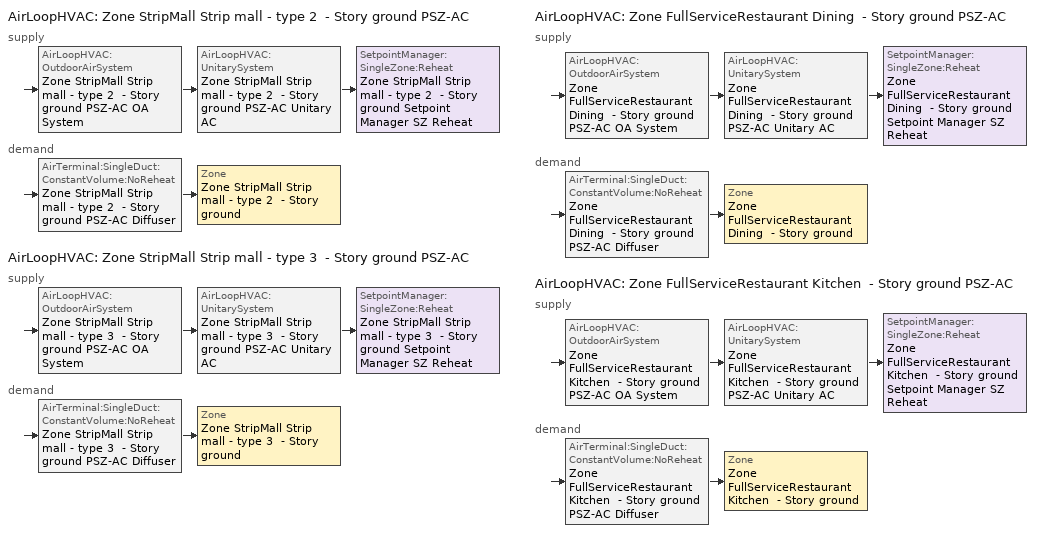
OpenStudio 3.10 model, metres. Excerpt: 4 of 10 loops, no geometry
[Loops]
AirLoopHVAC 'Zone StripMall Strip mall - type 2  - Story ground PSZ-AC'
 supply: AirLoopHVAC:OutdoorAirSystem 'Zone StripMall Strip mall - type 2  - Story ground PSZ-AC OA System' > AirLoopHVAC:UnitarySystem 'Zone StripMall Strip mall - type 2  - Story ground PSZ-AC Unitary AC' > SetpointManager:SingleZone:Reheat 'Zone StripMall Strip mall - type 2  - Story ground Setpoint Manager SZ Reheat'
 demand: AirTerminal:SingleDuct:ConstantVolume:NoReheat 'Zone StripMall Strip mall - type 2  - Story ground PSZ-AC Diffuser' > Zone 'Zone StripMall Strip mall - type 2  - Story ground'
AirLoopHVAC 'Zone StripMall Strip mall - type 3  - Story ground PSZ-AC'
 supply: AirLoopHVAC:OutdoorAirSystem 'Zone StripMall Strip mall - type 3  - Story ground PSZ-AC OA System' > AirLoopHVAC:UnitarySystem 'Zone StripMall Strip mall - type 3  - Story ground PSZ-AC Unitary AC' > SetpointManager:SingleZone:Reheat 'Zone StripMall Strip mall - type 3  - Story ground Setpoint Manager SZ Reheat'
 demand: AirTerminal:SingleDuct:ConstantVolume:NoReheat 'Zone StripMall Strip mall - type 3  - Story ground PSZ-AC Diffuser' > Zone 'Zone StripMall Strip mall - type 3  - Story ground'
AirLoopHVAC 'Zone FullServiceRestaurant Dining  - Story ground PSZ-AC'
 supply: AirLoopHVAC:OutdoorAirSystem 'Zone FullServiceRestaurant Dining  - Story ground PSZ-AC OA System' > AirLoopHVAC:UnitarySystem 'Zone FullServiceRestaurant Dining  - Story ground PSZ-AC Unitary AC' > SetpointManager:SingleZone:Reheat 'Zone FullServiceRestaurant Dining  - Story ground Setpoint Manager SZ Reheat'
 demand: AirTerminal:SingleDuct:ConstantVolume:NoReheat 'Zone FullServiceRestaurant Dining  - Story ground PSZ-AC Diffuser' > Zone 'Zone FullServiceRestaurant Dining  - Story ground'
AirLoopHVAC 'Zone FullServiceRestaurant Kitchen  - Story ground PSZ-AC'
 supply: AirLoopHVAC:OutdoorAirSystem 'Zone FullServiceRestaurant Kitchen  - Story ground PSZ-AC OA System' > AirLoopHVAC:UnitarySystem 'Zone FullServiceRestaurant Kitchen  - Story ground PSZ-AC Unitary AC' > SetpointManager:SingleZone:Reheat 'Zone FullServiceRestaurant Kitchen  - Story ground Setpoint Manager SZ Reheat'
 demand: AirTerminal:SingleDuct:ConstantVolume:NoReheat 'Zone FullServiceRestaurant Kitchen  - Story ground PSZ-AC Diffuser' > Zone 'Zone FullServiceRestaurant Kitchen  - Story ground'
[Sizing:Zone] Zone Cooling Design Supply Air Temperature Input Method=SupplyAirTemperature; Zone Cooling Design Supply Air Temperature {C}=12.7778; Zone Cooling Design Supply Air Temperature Difference {deltaC}=11.11; Zone Heating Design Supply Air Temperature Input Method=SupplyAirTemperature; Zone Heating Design Supply Air Temperature {C}=50; Zone Heating Design Supply Air Temperature Difference {deltaC}=11.11; Zone Cooling Design Supply Air Humidity Ratio {kg-H2O/kg-air}=0.0085; Zone Heating Design Supply Air Humidity Ratio {kg-H2O/kg-air}=0.008; Cooling Design Air Flow Method=DesignDay; Heating Design Air Flow Method=DesignDay; Heating Maximum Air Flow Fraction=1; Account for Dedicated Outdoor Air System=No; Dedicated Outdoor Air System Control Strategy=NeutralSupplyAir; Dedicated Outdoor Air Low Setpoint Temperature for Design {C}=autosize; Dedicated Outdoor Air High Setpoint Temperature for Design {C}=autosize; Zone Load Sizing Method=Sensible Load Only No Latent Load; Zone Latent Cooling Design Supply Air Humidity Ratio Input Method=HumidityRatioDifference; Zone Cooling Design Supply Air Humidity Ratio Difference {kgWater/kgDryAir}=0.005; Zone Latent Heating Design Supply Air Humidity Ratio Input Method=HumidityRatioDifference; Zone Humidification Design Supply Air Humidity Ratio Difference {kgWater/kgDryAir}=0.005; Sizing Option=Coincident
Zone StripMall Strip mall - type 3  - Story ground; Zone FullServiceRestaurant Kitchen  - Story ground; Zone FullServiceRestaurant Dining  - Story ground; Zone StripMall Strip mall - type 2  - Story ground
[Zone equipment]
Zone StripMall Strip mall - type 3  - Story ground: Zone StripMall Strip mall - type 3  - Story ground PSZ-AC Diffuser
Zone FullServiceRestaurant Kitchen  - Story ground: Zone FullServiceRestaurant Kitchen  - Story ground Exhaust Fan, Zone FullServiceRestaurant Kitchen  - Story ground PSZ-AC Diffuser
Zone FullServiceRestaurant Dining  - Story ground: Zone FullServiceRestaurant Kitchen  - Story ground Transfer Air Source, Zone FullServiceRestaurant Dining  - Story ground PSZ-AC Diffuser
Zone StripMall Strip mall - type 2  - Story ground: Zone StripMall Strip mall - type 2  - Story ground PSZ-AC Diffuser
[Fan:ZoneExhaust] Availability Schedule=Always On Discrete; Fan Total Efficiency=0.389162; Pressure Rise {Pa}=124.544; System Availability Manager Coupling Mode=Decoupled
Name | Maximum Flow Rate {m3/s} | Flow Fraction Schedule | Balanced Exhaust Fraction Schedule
Zone FullServiceRestaurant Kitchen  - Story ground Exhaust Fan | 0.0180246 | Always On Discrete | Zone FullServiceRestaurant Kitchen  - Story ground Balanced Exhaust Fraction Schedule
Zone FullServiceRestaurant Kitchen  - Story ground Transfer Air Source | 0.00901231
[Refrigeration:WalkIn] Availability Schedule=Always On Discrete; Rated Total Heating Power {W}=0; Rated Circulation Fan Power {W}=0; Rated Total Lighting Power {W}=80.3; Lighting Schedule=Always On Discrete; Temperature Termination Defrost Fraction to Ice=0.7; Insulated Floor Surface Area {m2}=7.4; Insulated Floor U-Value {W/m2-K}=0.203
Name | Rated Coil Cooling Capacity {W} | Operating Temperature {C} | Rated Cooling Source Temperature {C} | Rated Cooling Coil Fan Power {W} | Defrost Type | Defrost Control Type | Defrost Schedule | Defrost Drip-Down Schedule | Defrost Power {W} | WalkIn Zone Boundary 1
Walk-in Cooler | 2729.3 | 1.7 | -3.9 | 158.3 | Offcycle | TimeSchedule | Walk-in Cooler Defrost | Walk-in Cooler Defrost 1 | 0 | Refrigeration Walk In Zone Boundary 1
Walk-in Freezer | 2783.9 | -26.1 | -31.7 | 222.72 | Electric | TemperatureTermination | Walk-in Freezer Defrost | Walk-in Freezer Defrost 1 | 2199.3 | Refrigeration Walk In Zone Boundary 2
[Refrigeration:WalkIn:ZoneBoundary] Zone=Zone FullServiceRestaurant Kitchen  - Story ground; Total Insulated Surface Area Facing Zone {m2}=43.1; Area of Glass Reach In Doors Facing Zone {m2}=0; Height of Glass Reach In Doors Facing Zone {m}=2.1; Area of Stocking Doors Facing Zone {m2}=3.3; Height of Stocking Doors Facing Zone {m}=2.1; Stocking Door Opening Schedule Name Facing Zone=Always Off Discrete; Stocking Door Opening Protection Type Facing Zone=StripCurtain
Name | Insulated Surface U-Value Facing Zone {W/m2-K} | Glass Reach In Door U Value Facing Zone {W/m2-K} | Stocking Door U Value Facing Zone {W/m2-K}
Refrigeration Walk In Zone Boundary 1 | 2.27 | 2.27 | 0.203
Refrigeration Walk In Zone Boundary 2 | 0.177 |  | 0.177
[AirLoopHVAC] Design Return Air Flow Fraction of Supply Air Flow=1
Name | Availability Schedule | Design Supply Air Flow Rate {m3/s}
Zone StripMall Strip mall - type 2  - Story ground PSZ-AC | Zone StripMall Strip mall - type 2  - Story ground PSZ-AC Occ Sch | 0.242893
Zone StripMall Strip mall - type 3  - Story ground PSZ-AC | Zone StripMall Strip mall - type 3  - Story ground PSZ-AC Occ Sch | 0.402595
Zone FullServiceRestaurant Dining  - Story ground PSZ-AC | Zone FullServiceRestaurant Dining  - Story ground PSZ-AC Occ Sch | 0.115759
Zone FullServiceRestaurant Kitchen  - Story ground PSZ-AC | Zone FullServiceRestaurant Kitchen  - Story ground PSZ-AC Occ Sch | 0.0894066
[Sizing:System] Type of Load to Size On=Sensible; Central Heating Maximum System Air Flow Ratio=1; Preheat Design Temperature {C}=7.22222; Preheat Design Humidity Ratio {kg-H2O/kg-Air}=0.008; Precool Design Temperature {C}=12.7778; Precool Design Humidity Ratio {kg-H2O/kg-Air}=0.008; Central Cooling Design Supply Air Temperature {C}=12.7778; Central Heating Design Supply Air Temperature {C}=50; Sizing Option=Coincident; 100% Outdoor Air in Cooling=No; 100% Outdoor Air in Heating=No; Central Cooling Design Supply Air Humidity Ratio {kg-H2O/kg-Air}=0.0085; Central Heating Design Supply Air Humidity Ratio {kg-H2O/kg-Air}=0.008; Cooling Design Air Flow Method=DesignDay; Heating Design Air Flow Method=DesignDay; System Outdoor Air Method=ZoneSum; Zone Maximum Outdoor Air Fraction=1; Cooling Supply Air Flow Rate Per Floor Area {m3/s-m2}=0.00996765; Cooling Fraction of Autosized Cooling Supply Air Flow Rate=1; Cooling Supply Air Flow Rate Per Unit Cooling Capacity {m3/s-W}=3.94755e-05; Heating Supply Air Flow Rate Per Floor Area {m3/s-m2}=0.00996765; Heating Fraction of Autosized Heating Supply Air Flow Rate=1; Heating Fraction of Autosized Cooling Supply Air Flow Rate=1; Heating Supply Air Flow Rate Per Unit Heating Capacity {m3/s-W}=3.15882e-05; Cooling Design Capacity Method=CoolingDesignCapacity; Cooling Design Capacity Per Floor Area {W/m2}=234.7; Fraction of Autosized Cooling Design Capacity=1; Heating Design Capacity Method=HeatingDesignCapacity; Heating Design Capacity Per Floor Area {W/m2}=157; Fraction of Autosized Heating Design Capacity=1; Central Cooling Capacity Control Method=OnOff; Occupant Diversity=1
Name | Design Outdoor Air Flow Rate {m3/s} | Cooling Design Capacity {W} | Heating Design Capacity {W}
Zone StripMall Strip mall - type 2  - Story ground PSZ-AC | 0.242893 | 3519.88 | 7136.83
Zone StripMall Strip mall - type 3  - Story ground PSZ-AC | 0.402595 | 6235.7 | 12638.23
Zone FullServiceRestaurant Dining  - Story ground PSZ-AC | 0.115759 | 2452.96 | 7256.41
Zone FullServiceRestaurant Kitchen  - Story ground PSZ-AC | 0.0894066 | 286.47 | 3720.47
[SetpointManager:SingleZone:Reheat] Minimum Supply Air Temperature {C}=12.7778; Maximum Supply Air Temperature {C}=50
Name | Control Zone | Setpoint Node or NodeList
Zone StripMall Strip mall - type 2  - Story ground Setpoint Manager SZ Reheat | Zone StripMall Strip mall - type 2  - Story ground | Zone StripMall Strip mall - type 2  - Story ground PSZ-AC Supply Outlet Node
Zone StripMall Strip mall - type 3  - Story ground Setpoint Manager SZ Reheat | Zone StripMall Strip mall - type 3  - Story ground | Zone StripMall Strip mall - type 3  - Story ground PSZ-AC Supply Outlet Node
Zone FullServiceRestaurant Dining  - Story ground Setpoint Manager SZ Reheat | Zone FullServiceRestaurant Dining  - Story ground | Zone FullServiceRestaurant Dining  - Story ground PSZ-AC Supply Outlet Node
Zone FullServiceRestaurant Kitchen  - Story ground Setpoint Manager SZ Reheat | Zone FullServiceRestaurant Kitchen  - Story ground | Zone FullServiceRestaurant Kitchen  - Story ground PSZ-AC Supply Outlet Node
[Coil:Heating:Gas] Availability Schedule=Always On Discrete; Gas Burner Efficiency=0.8; On Cycle Parasitic Electric Load {W}=0; Off Cycle Parasitic Gas Load {W}=0
Name | Nominal Capacity {W}
Zone StripMall Strip mall - type 2  - Story ground PSZ-AC Gas Htg Coil 47kBtu/hr 0.8 Thermal Eff | 11436.8
Zone StripMall Strip mall - type 3  - Story ground PSZ-AC Gas Htg Coil 79kBtu/hr 0.8 Thermal Eff | 19897.1
Zone FullServiceRestaurant Dining  - Story ground PSZ-AC Gas Htg Coil 32kBtu/hr 0.8 Thermal Eff | 8107.17
Zone FullServiceRestaurant Kitchen  - Story ground PSZ-AC Gas Htg Coil 12kBtu/hr 0.8 Thermal Eff | 3720.47
[Coil:Heating:Electric] Availability Schedule=Always Off Discrete; Efficiency=1; Nominal Capacity {W}=0
Zone StripMall Strip mall - type 2  - Story ground PSZ-AC No Heat; Zone StripMall Strip mall - type 3  - Story ground PSZ-AC No Heat; Zone FullServiceRestaurant Dining  - Story ground PSZ-AC No Heat; Zone FullServiceRestaurant Kitchen  - Story ground PSZ-AC No Heat
[Coil:Cooling:DX:SingleSpeed] Availability Schedule=Always On Discrete; Rated Sensible Heat Ratio=0.701083; Rated COP {W/W}=2.967036; Rated Evaporator Fan Power Per Volume Flow Rate 2017 {W/(m3/s)}=773.3; Rated Evaporator Fan Power Per Volume Flow Rate 2023 {W/(m3/s)}=934.4; Total Cooling Capacity Function of Temperature Curve=DOE Ref DX Clg Coil Cool-Cap-fT; Total Cooling Capacity Function of Flow Fraction Curve=DOE Ref DX Clg Coil Cool-CAP-fFlow; Energy Input Ratio Function of Temperature Curve=DOE Ref DX Clg Coil Cool-EIR-fT; Energy Input Ratio Function of Flow Fraction Curve=DOE Ref DX Clg Coil Cool-EIR-fFlow; Part Load Fraction Correlation Curve=DOE Ref DX Clg Coil Cool-PLF-fPLR; Minimum Outdoor Dry-Bulb Temperature for Compressor Operation {C}=-25; Nominal Time for Condensate Removal to Begin {s}=0; Ratio of Initial Moisture Evaporation Rate and Steady State Latent Capacity=0; Maximum Cycling Rate {cycles/hr}=0; Latent Capacity Time Constant {s}=0; Condenser Type=AirCooled; Evaporative Condenser Effectiveness=0.9; Evaporative Condenser Air Flow Rate {m3/s}=autosize; Evaporative Condenser Pump Rated Power Consumption {W}=autosize; Crankcase Heater Capacity {W}=0; Maximum Outdoor Dry-Bulb Temperature for Crankcase Heater Operation {C}=10; Basin Heater Capacity {W/K}=0; Basin Heater Setpoint Temperature {C}=2
Name | Rated Total Cooling Capacity {W} | Rated Air Flow Rate {m3/s}
Zone StripMall Strip mall - type 2  - Story ground PSZ-AC 1spd DX AC Clg Coil 24kBtu/hr 9.7SEER | 6031.62 | 0.242893
Zone StripMall Strip mall - type 3  - Story ground PSZ-AC 1spd DX AC Clg Coil 41kBtu/hr 9.7SEER | 9997.38 | 0.402595
Zone FullServiceRestaurant Dining  - Story ground PSZ-AC 1spd DX AC Clg Coil 13kBtu/hr 9.7SEER | 2874.57 | 0.115759
Zone FullServiceRestaurant Kitchen  - Story ground PSZ-AC 1spd DX AC Clg Coil 7kBtu/hr 9.7SEER | 2220.18 | 0.0894066
[Fan:OnOff] Availability Schedule=Always On Discrete; Fan Total Efficiency=0.1885; Pressure Rise {Pa}=622.722; Motor Efficiency=0.29; Motor In Airstream Fraction=1
Name | Maximum Flow Rate {m3/s} | Fan Power Ratio Function of Speed Ratio Curve | Fan Efficiency Ratio Function of Speed Ratio Curve
Zone StripMall Strip mall - type 2  - Story ground PSZ-AC Fan | 0.242893 | Fan On Off Power Curve 1 | Fan On Off Efficiency Curve 1
Zone StripMall Strip mall - type 3  - Story ground PSZ-AC Fan | 0.402595 | Fan On Off Power Curve 2 | Fan On Off Efficiency Curve 2
Zone FullServiceRestaurant Dining  - Story ground PSZ-AC Fan | 0.115759 | Fan On Off Power Curve 3 | Fan On Off Efficiency Curve 3
Zone FullServiceRestaurant Kitchen  - Story ground PSZ-AC Fan | 0.0894066 | Fan On Off Power Curve 4 | Fan On Off Efficiency Curve 4
[AirLoopHVAC:UnitarySystem] Control Type=Load; Dehumidification Control Type=None; Availability Schedule=Always On Discrete; Fan Placement=DrawThrough; DX Heating Coil Sizing Ratio=1; Use DOAS DX Cooling Coil=No; DOAS DX Cooling Coil Leaving Minimum Air Temperature {C}=2; Latent Load Control=SensibleOnlyLoadControl; Supply Air Flow Rate Method During Cooling Operation=SupplyAirFlowRate; Supply Air Flow Rate Method During Heating Operation=SupplyAirFlowRate; Supply Air Flow Rate Method When No Cooling or Heating is Required=None; No Load Supply Air Flow Rate Control Set To Low Speed=Yes; Maximum Supply Air Temperature {C}=50; Maximum Outdoor Dry-Bulb Temperature for Supplemental Heater Operation {C}=21; Ancilliary On-Cycle Electric Power {W}=0; Ancilliary Off-Cycle Electric Power {W}=0
Name | Controlling Zone or Thermostat Location | Supply Fan | Supply Air Fan Operating Mode Schedule | Heating Coil | Cooling Coil | Supplemental Heating Coil | Supply Air Flow Rate During Cooling Operation {m3/s} | Supply Air Flow Rate During Heating Operation {m3/s}
Zone StripMall Strip mall - type 2  - Story ground PSZ-AC Unitary AC | Zone StripMall Strip mall - type 2  - Story ground | Zone StripMall Strip mall - type 2  - Story ground PSZ-AC Fan | Zone StripMall Strip mall - type 2  - Story ground PSZ-AC_night_fancycle_schedule | Zone StripMall Strip mall - type 2  - Story ground PSZ-AC Gas Htg Coil 47kBtu/hr 0.8 Thermal Eff | Zone StripMall Strip mall - type 2  - Story ground PSZ-AC 1spd DX AC Clg Coil 24kBtu/hr 9.7SEER | Zone StripMall Strip mall - type 2  - Story ground PSZ-AC No Heat | 0.242893 | 0.242893
Zone StripMall Strip mall - type 3  - Story ground PSZ-AC Unitary AC | Zone StripMall Strip mall - type 3  - Story ground | Zone StripMall Strip mall - type 3  - Story ground PSZ-AC Fan | Zone StripMall Strip mall - type 3  - Story ground PSZ-AC_night_fancycle_schedule | Zone StripMall Strip mall - type 3  - Story ground PSZ-AC Gas Htg Coil 79kBtu/hr 0.8 Thermal Eff | Zone StripMall Strip mall - type 3  - Story ground PSZ-AC 1spd DX AC Clg Coil 41kBtu/hr 9.7SEER | Zone StripMall Strip mall - type 3  - Story ground PSZ-AC No Heat | 0.402595 | 0.402595
Zone FullServiceRestaurant Dining  - Story ground PSZ-AC Unitary AC | Zone FullServiceRestaurant Dining  - Story ground | Zone FullServiceRestaurant Dining  - Story ground PSZ-AC Fan | Zone FullServiceRestaurant Dining  - Story ground PSZ-AC_night_fancycle_schedule | Zone FullServiceRestaurant Dining  - Story ground PSZ-AC Gas Htg Coil 32kBtu/hr 0.8 Thermal Eff | Zone FullServiceRestaurant Dining  - Story ground PSZ-AC 1spd DX AC Clg Coil 13kBtu/hr 9.7SEER | Zone FullServiceRestaurant Dining  - Story ground PSZ-AC No Heat | 0.115759 | 0.115759
Zone FullServiceRestaurant Kitchen  - Story ground PSZ-AC Unitary AC | Zone FullServiceRestaurant Kitchen  - Story ground | Zone FullServiceRestaurant Kitchen  - Story ground PSZ-AC Fan | Zone FullServiceRestaurant Kitchen  - Story ground PSZ-AC_night_fancycle_schedule | Zone FullServiceRestaurant Kitchen  - Story ground PSZ-AC Gas Htg Coil 12kBtu/hr 0.8 Thermal Eff | Zone FullServiceRestaurant Kitchen  - Story ground PSZ-AC 1spd DX AC Clg Coil 7kBtu/hr 9.7SEER | Zone FullServiceRestaurant Kitchen  - Story ground PSZ-AC No Heat | 0.0894066 | 0.0894066
[Controller:OutdoorAir] Economizer Control Type=NoEconomizer; Economizer Control Action Type=ModulateFlow; Economizer Maximum Limit Dry-Bulb Temperature {C}=28; Economizer Maximum Limit Enthalpy {J/kg}=64000; Lockout Type=LockoutWithCompressor; Minimum Limit Type=FixedMinimum; High Humidity Control=No; High Humidity Outdoor Air Flow Ratio=1; Control High Indoor Humidity Based on Outdoor Humidity Ratio=Yes; Heat Recovery Bypass Control Type=BypassWhenWithinEconomizerLimits; Economizer Operation Staging=InterlockedWithMechanicalCooling
Name | Minimum Outdoor Air Flow Rate {m3/s} | Maximum Outdoor Air Flow Rate {m3/s} | Minimum Outdoor Air Schedule | Controller Mechanical Ventilation
Zone StripMall Strip mall - type 2  - Story ground PSZ-AC OA System Controller | 0.0637129 | 0.242893 | Zone StripMall Strip mall - type 2  - Story ground PSZ-AC_night_ventcycle_schedule | Controller Mechanical Ventilation 2
Zone StripMall Strip mall - type 3  - Story ground PSZ-AC OA System Controller | 0.127426 | 0.402595 | Zone StripMall Strip mall - type 3  - Story ground PSZ-AC_night_ventcycle_schedule | Controller Mechanical Ventilation 3
Zone FullServiceRestaurant Dining  - Story ground PSZ-AC OA System Controller | 0.0919776 | 0.115759 | Zone FullServiceRestaurant Dining  - Story ground PSZ-AC_night_ventcycle_schedule | Controller Mechanical Ventilation 4
Zone FullServiceRestaurant Kitchen  - Story ground PSZ-AC OA System Controller | 0.0121022 | 0.0894066 | Zone FullServiceRestaurant Kitchen  - Story ground PSZ-AC_night_ventcycle_schedule | Controller Mechanical Ventilation 5
[Controller:MechanicalVentilation] Availability Schedule=Always On Discrete
Controller Mechanical Ventilation 2; Controller Mechanical Ventilation 3; Controller Mechanical Ventilation 4; Controller Mechanical Ventilation 5
[AirLoopHVAC:OutdoorAirSystem]
Name | Controller
Zone StripMall Strip mall - type 2  - Story ground PSZ-AC OA System | Zone StripMall Strip mall - type 2  - Story ground PSZ-AC OA System Controller
Zone StripMall Strip mall - type 3  - Story ground PSZ-AC OA System | Zone StripMall Strip mall - type 3  - Story ground PSZ-AC OA System Controller
Zone FullServiceRestaurant Dining  - Story ground PSZ-AC OA System | Zone FullServiceRestaurant Dining  - Story ground PSZ-AC OA System Controller
Zone FullServiceRestaurant Kitchen  - Story ground PSZ-AC OA System | Zone FullServiceRestaurant Kitchen  - Story ground PSZ-AC OA System Controller
[AirTerminal:SingleDuct:ConstantVolume:NoReheat] Availability Schedule=Always On Discrete
Name | Maximum Air Flow Rate {m3/s}
Zone StripMall Strip mall - type 2  - Story ground PSZ-AC Diffuser | 0.242893
Zone StripMall Strip mall - type 3  - Story ground PSZ-AC Diffuser | 0.402595
Zone FullServiceRestaurant Dining  - Story ground PSZ-AC Diffuser | 0.115759
Zone FullServiceRestaurant Kitchen  - Story ground PSZ-AC Diffuser | 0.0894066
[Schedule:Ruleset]
Name | Default Day Schedule | Summer Design Day Schedule | Winter Design Day Schedule
Zone FullServiceRestaurant Kitchen  - Story ground Balanced Exhaust Fraction Schedule | Zone FullServiceRestaurant Kitchen  - Story ground Balanced Exhaust Fraction Schedule Default
Walk-in Cooler Defrost | Walk-in Cooler Defrost Default
Walk-in Cooler Defrost 1 | Walk-in Cooler Defrost Default 1
Walk-in Freezer Defrost | Walk-in Freezer Defrost Default
Walk-in Freezer Defrost 1 | Walk-in Freezer Defrost Default 1
Zone FullServiceRestaurant Dining  - Story ground PSZ-AC Occ Sch | Zone FullServiceRestaurant Dining  - Story ground PSZ-AC Occ Sch Default | Zone FullServiceRestaurant Dining  - Story ground PSZ-AC Occ Sch Summer Design Day | Zone FullServiceRestaurant Dining  - Story ground PSZ-AC Occ Sch Winter Design Day
Zone FullServiceRestaurant Kitchen  - Story ground PSZ-AC Occ Sch | Zone FullServiceRestaurant Kitchen  - Story ground PSZ-AC Occ Sch Default | Zone FullServiceRestaurant Kitchen  - Story ground PSZ-AC Occ Sch Summer Design Day | Zone FullServiceRestaurant Kitchen  - Story ground PSZ-AC Occ Sch Winter Design Day
Zone StripMall Strip mall - type 2  - Story ground PSZ-AC Occ Sch | Zone StripMall Strip mall - type 2  - Story ground PSZ-AC Occ Sch Default | Zone StripMall Strip mall - type 2  - Story ground PSZ-AC Occ Sch Summer Design Day | Zone StripMall Strip mall - type 2  - Story ground PSZ-AC Occ Sch Winter Design Day
Zone StripMall Strip mall - type 3  - Story ground PSZ-AC Occ Sch | Zone StripMall Strip mall - type 3  - Story ground PSZ-AC Occ Sch Default | Zone StripMall Strip mall - type 3  - Story ground PSZ-AC Occ Sch Summer Design Day | Zone StripMall Strip mall - type 3  - Story ground PSZ-AC Occ Sch Winter Design Day
Zone FullServiceRestaurant Dining  - Story ground PSZ-AC_night_fancycle_schedule | Zone FullServiceRestaurant Dining  - Story ground PSZ-AC Occ Sch Default 1 | Zone FullServiceRestaurant Dining  - Story ground PSZ-AC Occ Sch Summer Design Day 1 | Zone FullServiceRestaurant Dining  - Story ground PSZ-AC Occ Sch Winter Design Day 1
Zone FullServiceRestaurant Kitchen  - Story ground PSZ-AC_night_fancycle_schedule | Zone FullServiceRestaurant Kitchen  - Story ground PSZ-AC Occ Sch Default 1 | Zone FullServiceRestaurant Kitchen  - Story ground PSZ-AC Occ Sch Summer Design Day 1 | Zone FullServiceRestaurant Kitchen  - Story ground PSZ-AC Occ Sch Winter Design Day 1
Zone StripMall Strip mall - type 2  - Story ground PSZ-AC_night_fancycle_schedule | Zone StripMall Strip mall - type 2  - Story ground PSZ-AC Occ Sch Default 1 | Zone StripMall Strip mall - type 2  - Story ground PSZ-AC Occ Sch Summer Design Day 1 | Zone StripMall Strip mall - type 2  - Story ground PSZ-AC Occ Sch Winter Design Day 1
Zone StripMall Strip mall - type 3  - Story ground PSZ-AC_night_fancycle_schedule | Zone StripMall Strip mall - type 3  - Story ground PSZ-AC Occ Sch Default 2 | Zone StripMall Strip mall - type 3  - Story ground PSZ-AC Occ Sch Summer Design Day 2 | Zone StripMall Strip mall - type 3  - Story ground PSZ-AC Occ Sch Winter Design Day 2
[Schedule:Day]
Zone FullServiceRestaurant Kitchen  - Story ground Balanced Exhaust Fraction Schedule Default; Zone FullServiceRestaurant Kitchen  - Story ground Balanced Exhaust Fraction Schedule Default 1; Zone FullServiceRestaurant Kitchen  - Story ground Balanced Exhaust Fraction Schedule Default 2: 24, 0, 0.5
Walk-in Cooler Defrost Default; Walk-in Cooler Defrost Default 1; Walk-in Freezer Defrost Default; Walk-in Freezer Defrost Default 1: 0, 59, 1, 10, 0, 0, 10, 59, 1, 24, 0, 0
Zone FullServiceRestaurant Dining  - Story ground PSZ-AC Occ Sch Default; Zone FullServiceRestaurant Kitchen  - Story ground PSZ-AC Occ Sch Default; Zone FullServiceRestaurant Dining  - Story ground PSZ-AC Occ Sch Default 1; Zone FullServiceRestaurant Kitchen  - Story ground PSZ-AC Occ Sch Default 1: 7, 0, 0, 19, 0, 1, 24, 0, 0
Zone FullServiceRestaurant Dining  - Story ground PSZ-AC Occ Sch Winter Design Day; Zone FullServiceRestaurant Dining  - Story ground PSZ-AC Occ Sch Summer Design Day; Zone FullServiceRestaurant Kitchen  - Story ground PSZ-AC Occ Sch Winter Design Day; Zone FullServiceRestaurant Kitchen  - Story ground PSZ-AC Occ Sch Summer Design Day; Zone StripMall Strip mall - type 2  - Story ground PSZ-AC Occ Sch Winter Design Day; Zone StripMall Strip mall - type 2  - Story ground PSZ-AC Occ Sch Summer Design Day; Zone StripMall Strip mall - type 3  - Story ground PSZ-AC Occ Sch Winter Design Day; Zone StripMall Strip mall - type 3  - Story ground PSZ-AC Occ Sch Summer Design Day; Zone FullServiceRestaurant Dining  - Story ground PSZ-AC Occ Sch Summer Design Day 1; Zone FullServiceRestaurant Dining  - Story ground PSZ-AC Occ Sch Winter Design Day 1; Zone FullServiceRestaurant Kitchen  - Story ground PSZ-AC Occ Sch Summer Design Day 1; Zone FullServiceRestaurant Kitchen  - Story ground PSZ-AC Occ Sch Winter Design Day 1; Zone StripMall Strip mall - type 2  - Story ground PSZ-AC Occ Sch Summer Design Day 1; Zone StripMall Strip mall - type 2  - Story ground PSZ-AC Occ Sch Winter Design Day 1; Zone StripMall Strip mall - type 3  - Story ground PSZ-AC Occ Sch Summer Design Day 2; Zone StripMall Strip mall - type 3  - Story ground PSZ-AC Occ Sch Winter Design Day 2: 24, 0, 1
Schedule Day 52; Schedule Day 54; Schedule Day 65; Schedule Day 67: 8, 0, 0, 24, 0, 1
Schedule Day 53; Schedule Day 55; Schedule Day 64; Schedule Day 66: 1, 0, 1, 8, 0, 0, 24, 0, 1
Zone StripMall Strip mall - type 2  - Story ground PSZ-AC Occ Sch Default; Zone StripMall Strip mall - type 3  - Story ground PSZ-AC Occ Sch Default; Zone StripMall Strip mall - type 2  - Story ground PSZ-AC Occ Sch Default 1; Zone StripMall Strip mall - type 3  - Story ground PSZ-AC Occ Sch Default 2: 9, 0, 0, 16, 0, 1, 24, 0, 0
Schedule Day 58; Schedule Day 60; Schedule Day 71; Schedule Day 73: 10, 0, 0, 21, 0, 1, 24, 0, 0
Schedule Day 59; Schedule Day 61; Schedule Day 70; Schedule Day 72: 12, 0, 0, 19, 0, 1, 24, 0, 0
[Schedule:Rule] Date Specification Type=DateRange; Start Month=1; End Month=12
Name | Schedule Ruleset | Rule Order | Day Schedule | Apply Saturday | Start Day | End Day | Apply Sunday
Schedule Rule 43 | Zone FullServiceRestaurant Kitchen  - Story ground Balanced Exhaust Fraction Schedule | 1 | Zone FullServiceRestaurant Kitchen  - Story ground Balanced Exhaust Fraction Schedule Default 1 | Yes | 6 | 29
Schedule Rule 44 | Zone FullServiceRestaurant Kitchen  - Story ground Balanced Exhaust Fraction Schedule | 0 | Zone FullServiceRestaurant Kitchen  - Story ground Balanced Exhaust Fraction Schedule Default 2 |  | 7 | 30 | Yes
Schedule Rule 22 | Zone FullServiceRestaurant Dining  - Story ground PSZ-AC Occ Sch | 1 | Schedule Day 52 | Yes | 6 | 29
Schedule Rule 47 | Zone FullServiceRestaurant Dining  - Story ground PSZ-AC Occ Sch | 0 | Schedule Day 53 |  | 7 | 30 | Yes
Schedule Rule 48 | Zone FullServiceRestaurant Kitchen  - Story ground PSZ-AC Occ Sch | 1 | Schedule Day 54 | Yes | 6 | 29
Schedule Rule 49 | Zone FullServiceRestaurant Kitchen  - Story ground PSZ-AC Occ Sch | 0 | Schedule Day 55 |  | 7 | 30 | Yes
Schedule Rule 52 | Zone StripMall Strip mall - type 2  - Story ground PSZ-AC Occ Sch | 1 | Schedule Day 58 | Yes | 6 | 29
Schedule Rule 53 | Zone StripMall Strip mall - type 2  - Story ground PSZ-AC Occ Sch | 0 | Schedule Day 59 |  | 7 | 30 | Yes
Schedule Rule 54 | Zone StripMall Strip mall - type 3  - Story ground PSZ-AC Occ Sch | 1 | Schedule Day 60 | Yes | 6 | 29
Schedule Rule 55 | Zone StripMall Strip mall - type 3  - Story ground PSZ-AC Occ Sch | 0 | Schedule Day 61 |  | 7 | 30 | Yes
Schedule Rule 67 | Zone FullServiceRestaurant Dining  - Story ground PSZ-AC_night_fancycle_schedule | 0 | Schedule Day 64 |  | 7 | 30 | Yes
Schedule Rule 68 | Zone FullServiceRestaurant Dining  - Story ground PSZ-AC_night_fancycle_schedule | 1 | Schedule Day 65 | Yes | 6 | 29
Schedule Rule 69 | Zone FullServiceRestaurant Kitchen  - Story ground PSZ-AC_night_fancycle_schedule | 0 | Schedule Day 66 |  | 7 | 30 | Yes
Schedule Rule 70 | Zone FullServiceRestaurant Kitchen  - Story ground PSZ-AC_night_fancycle_schedule | 1 | Schedule Day 67 | Yes | 6 | 29
Schedule Rule 73 | Zone StripMall Strip mall - type 2  - Story ground PSZ-AC_night_fancycle_schedule | 0 | Schedule Day 70 |  | 7 | 30 | Yes
Schedule Rule 74 | Zone StripMall Strip mall - type 2  - Story ground PSZ-AC_night_fancycle_schedule | 1 | Schedule Day 71 | Yes | 6 | 29
Schedule Rule 75 | Zone StripMall Strip mall - type 3  - Story ground PSZ-AC_night_fancycle_schedule | 0 | Schedule Day 72 |  | 7 | 30 | Yes
Schedule Rule 76 | Zone StripMall Strip mall - type 3  - Story ground PSZ-AC_night_fancycle_schedule | 1 | Schedule Day 73 | Yes | 6 | 29
[Schedule:Constant]
Name | Value
Always On Discrete; Zone FullServiceRestaurant Dining  - Story ground PSZ-AC_night_ventcycle_schedule; Zone FullServiceRestaurant Kitchen  - Story ground PSZ-AC_night_ventcycle_schedule; Zone StripMall Strip mall - type 2  - Story ground PSZ-AC_night_ventcycle_schedule; Zone StripMall Strip mall - type 3  - Story ground PSZ-AC_night_ventcycle_schedule | 1
Always Off Discrete | 0
[Curve:Exponent] Coefficient1 Constant=1; Coefficient2 Constant=0; Coefficient3 Constant=0; Minimum Value of x=0; Maximum Value of x=1
Fan On Off Power Curve 1; Fan On Off Power Curve 2; Fan On Off Power Curve 3; Fan On Off Power Curve 4
[Curve:Cubic] Coefficient1 Constant=1; Coefficient2 x=0; Coefficient3 x**2=0; Coefficient4 x**3=0
Name | Minimum Value of x | Maximum Value of x
Fan On Off Efficiency Curve 1; Fan On Off Efficiency Curve 2; Fan On Off Efficiency Curve 3; Fan On Off Efficiency Curve 4 | 0 | 1
DOE Ref DX Clg Coil Cool-CAP-fFlow; DOE Ref DX Clg Coil Cool-EIR-fFlow | -100 | 100
[Curve:Biquadratic] Minimum Value of x=-100; Maximum Value of x=100; Minimum Value of y=-100; Maximum Value of y=100
Name | Coefficient1 Constant | Coefficient2 x | Coefficient3 x**2 | Coefficient4 y | Coefficient5 y**2 | Coefficient6 x*y
DOE Ref DX Clg Coil Cool-Cap-fT | 0.971212 | -0.0152755 | 0.00144345 | -0.00039321 | -6.8364e-06 | -0.000290596
DOE Ref DX Clg Coil Cool-EIR-fT | 0.286871 | 0.0239022 | -0.000810648 | 0.0134585 | 0.000338936 | -0.000487004
[Curve:Quadratic]
DOE Ref DX Clg Coil Cool-PLF-fPLR: Coefficient1 Constant=0.909496; Coefficient2 x=0.0986477; Coefficient3 x**2=-0.00819488; Minimum Value of x=0; Maximum Value of x=1
